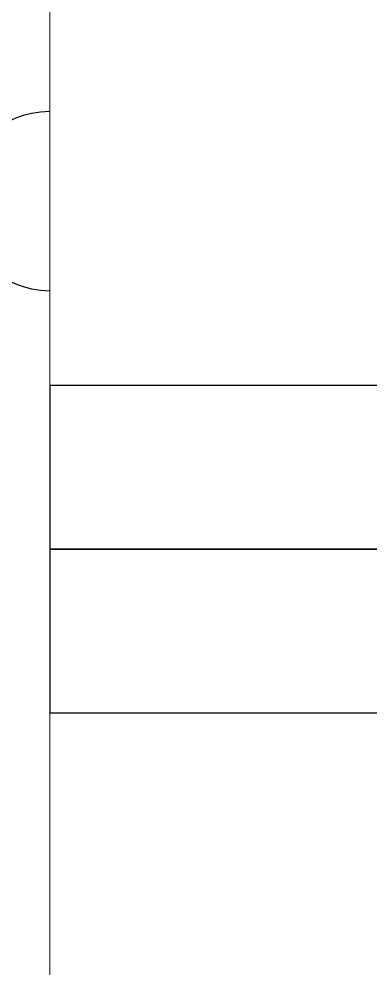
# Model space of a CAD drawing. Header units: millimetres. Extents: x 0 to 1680, y 0 to 594.
# Drawn here: x 99.42 to 106.28, y 440.39 to 458.94 of the extents above; entities that cross this region are included whole.
import ezdxf

# ---------------------------------------------------------------- set-up
doc = ezdxf.new("R2010")
doc.units = ezdxf.units.MM
for name, pattern in [('K5LT_BASIC', [0]), ('K5LT_REINFORCED', [0]), ('K5LT_THIN_INCLUDED_TO_HATCHING', [0])]:
    doc.linetypes.add(name, pattern=pattern)
doc.layers.add('Системный слой', color=7, linetype='Continuous')

# ---------------------------------------------------------------- blocks, each defined once
blk = doc.blocks.new('U16')
at = {"layer": 'Системный слой', "color": 150, "linetype": 'K5LT_BASIC', "lineweight": 25, "true_color": 0x0080ff}
for p, q in [((132.418, 451.777), (100.018, 451.777)), ((100.018, 451.777), (100.018, 448.577)), ((100.018, 448.577), (132.418, 448.577))]:
    blk.add_line(p, q, dxfattribs=at)
blk = doc.blocks.new('U18')
at = {"layer": 'Системный слой', "color": 150, "linetype": 'K5LT_BASIC', "lineweight": 25, "true_color": 0x0080ff}
for p, q in [((132.418, 448.577), (100.018, 448.577)), ((100.018, 448.577), (100.018, 445.377)), ((100.018, 445.377), (132.418, 445.377))]:
    blk.add_line(p, q, dxfattribs=at)
blk = doc.blocks.new('U399')
at = {"layer": 'Системный слой', "color": 7, "linetype": 'K5LT_THIN_INCLUDED_TO_HATCHING', "lineweight": 13}
blk.add_line((100.018, 476.577), (100.018, 434.177), dxfattribs=at)

msp = doc.modelspace()

# ---------------------------------------------------------------- linework, layer by layer
at = {"layer": 'Системный слой', "color": 150, "linetype": 'K5LT_BASIC', "lineweight": 25, "true_color": 0x0080ff}
msp.add_arc((100.01796, 455.37733), 1.75, 90, 270, dxfattribs=at)
at = {"layer": 'Системный слой', "color": 134, "linetype": 'K5LT_REINFORCED', "lineweight": 60, "true_color": 0x009696}
for points in [[(109.25651, 458.8921), (103.62645, 465.46793), (114.37019, 470.32007), (116.81796, 474.66148)], [(110.61529, 447.76305), (105.63407, 457.04969), (108.2026, 468.65648), (116.81796, 474.66148)]]:
    msp.add_open_spline(points, degree=3, dxfattribs=at)

# ---------------------------------------------------------------- block references
at = {"layer": 'Системный слой'}
for name in ['U399', 'U16', 'U18']:
    msp.add_blockref(name, (0, 0), dxfattribs=at)

doc.saveas('drawing.dxf')
